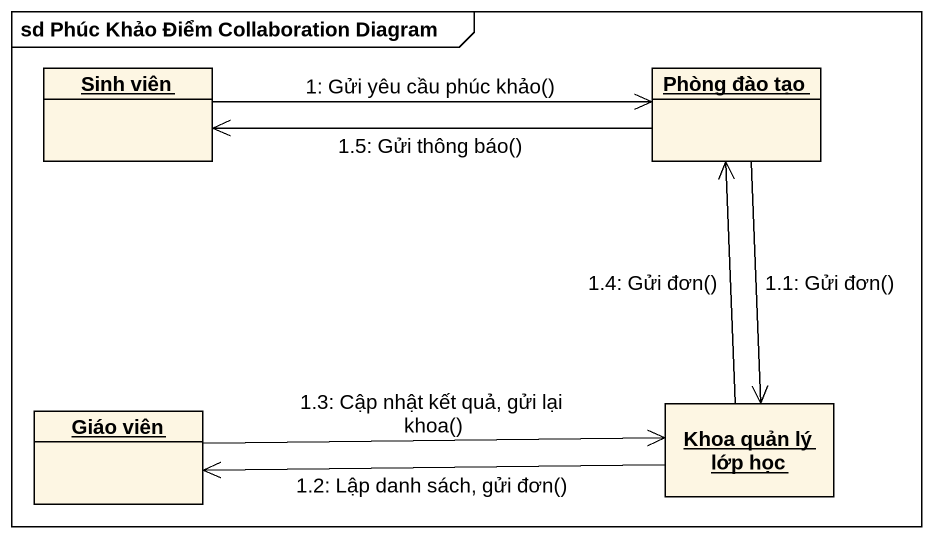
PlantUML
@startuml
mainframe sd Phúc Khảo Điểm Collaboration Diagram
hide circle
hide empty members
object "Sinh viên" as Sinh_viên
object "Phòng đào tạo" as Phòng_đào_tạo
object "Giáo viên" as Giáo_viên
object "Khoa quản lý lớp học" as Khoa_quản_lý_lớp_học
Sinh_viên -right-> Phòng_đào_tạo : 1: Gửi yêu cầu phúc khảo()
Phòng_đào_tạo --> Khoa_quản_lý_lớp_học : 1.1: Gửi đơn()
Khoa_quản_lý_lớp_học -left-> Giáo_viên : 1.2: Lập danh sách, gửi đơn()
Giáo_viên -right-> Khoa_quản_lý_lớp_học : 1.3: Cập nhật kết quả, gửi lại khoa()
Khoa_quản_lý_lớp_học -up-> Phòng_đào_tạo : 1.4: Gửi đơn()
Phòng_đào_tạo -left-> Sinh_viên : 1.5: Gửi thông báo()
@enduml
